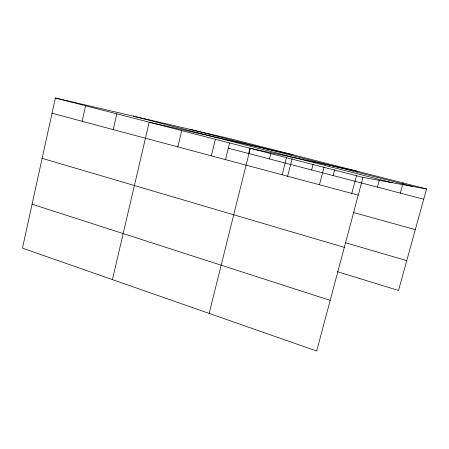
<?xml version="1.0" encoding="UTF-8"?>
<svg xmlns="http://www.w3.org/2000/svg" width="449" height="449" viewBox="0 0 449 449"><rect width="100%" height="100%" fill="white"/><g stroke="black" fill="none" stroke-linecap="round" stroke-linejoin="round"><path stroke-width="0.67" d="M426.55 188.962L230.634 138.814L55.379 97.983L22.45 248.145L316.685 351.017L362.966 177.411L426.55 188.962L398.499 290.475L337.463 271.712M82.111 121.292L85.585 105.779M113.232 129.609L116.835 113.85M112.424 279.604L149.191 122.207L293.096 154.798M177.826 146.885L181.71 130.608M211.356 155.848L215.385 139.302M225.488 159.737L229.647 142.833M248.656 153.507L250.009 148.091M209.144 313.419L250.278 148.31L357.673 171.327M269.417 158.929L270.865 153.188M282.101 174.762L286.456 157.655M287.556 176.457L292.103 158.665M311.64 169.952L313.155 164.098M319.458 184.752L323.993 167.348M333.107 175.559L334.657 169.643M351.651 194.019L356.618 175.312M377.429 187.132L379.231 180.431M400.317 193.109L403.09 182.956M189.736 129.284L412.429 186.397M133.106 116.089L392.179 182.721M55.379 97.983L362.966 177.411M228.328 148.198L423.716 199.216M52.033 113.249L358.246 195.124M353.256 212.45L415.319 229.602M345.208 242.651L406.749 260.633M42.139 158.351L344.316 247.365M32.087 204.211L330.189 300.364"/></g></svg>
